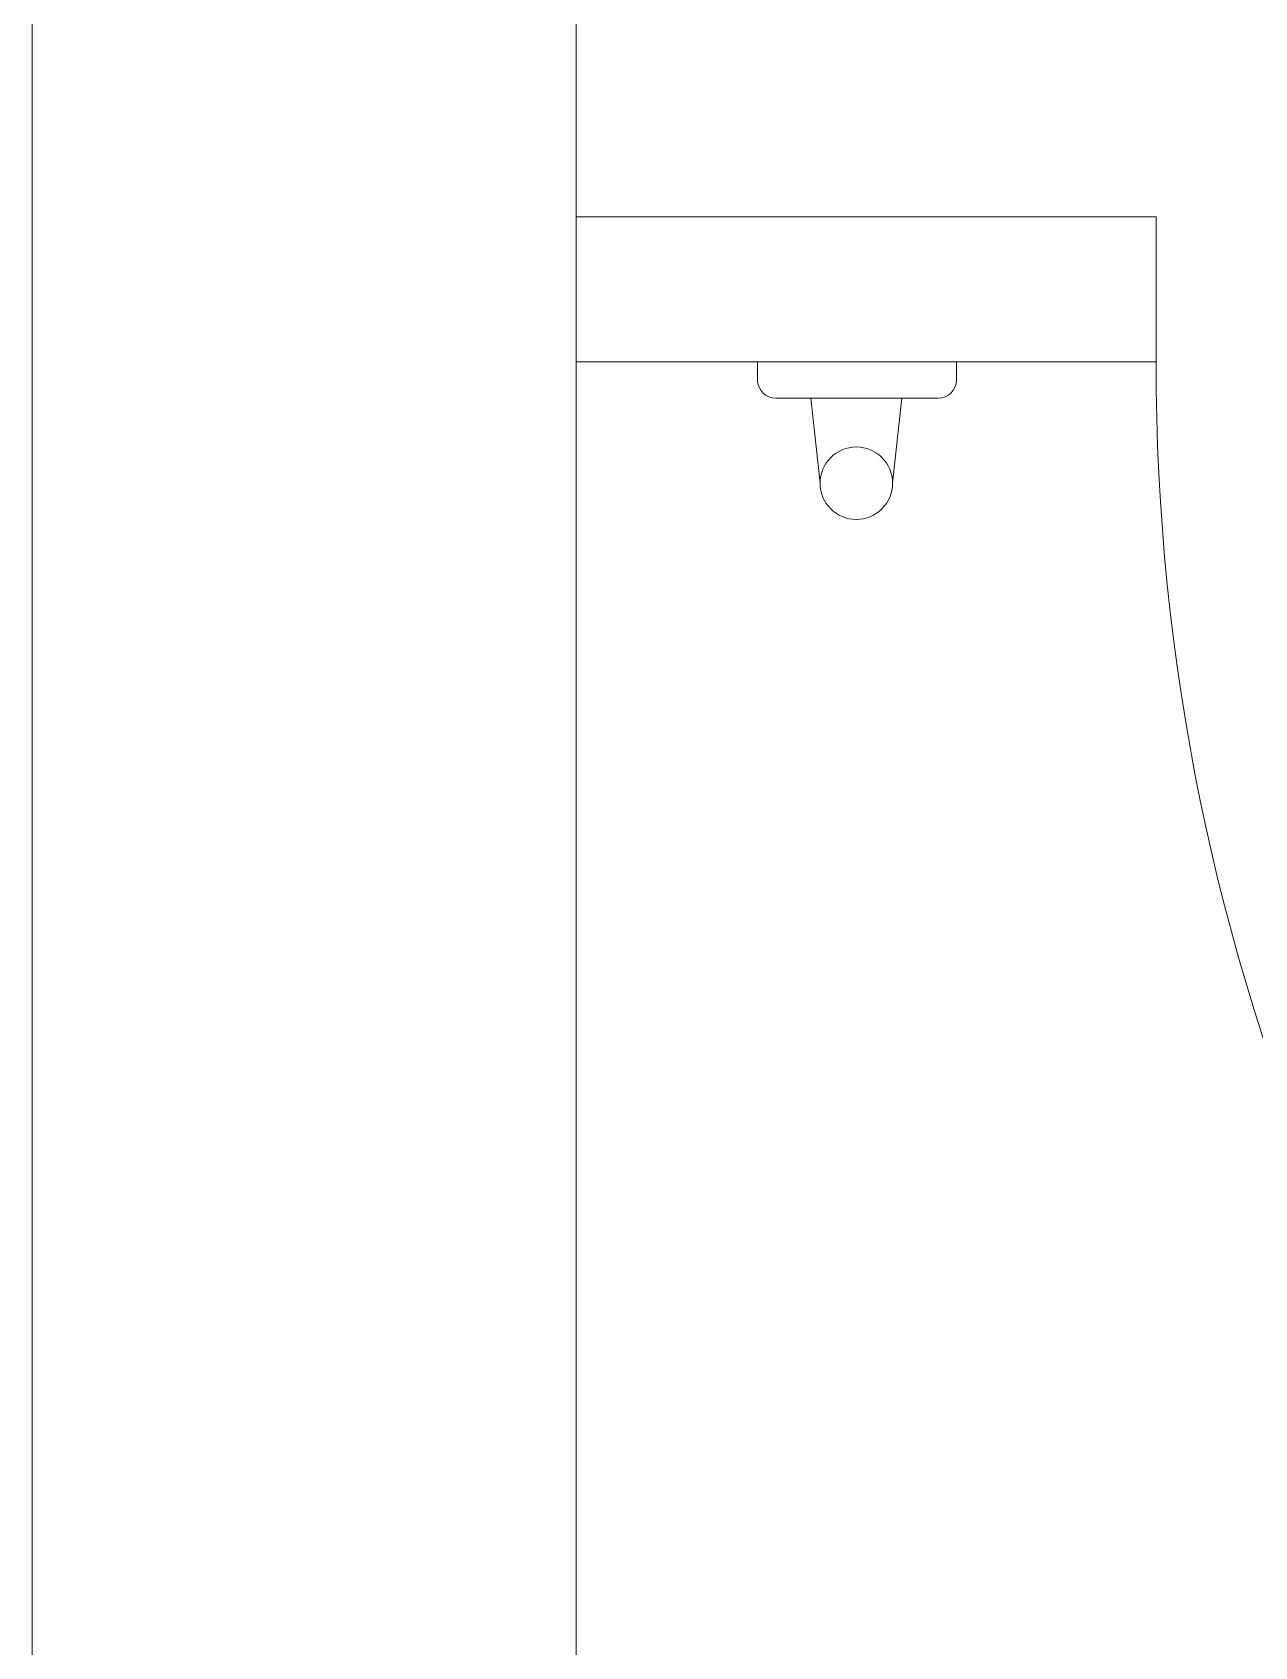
# Model space of a CAD drawing. Header units: millimetres. Extents: x 206 to 837, y 40 to 323.
# Drawn here: x 689.484 to 689.8212, y 264.4525 to 264.8977 of the extents above; entities that cross this region are included whole.
import ezdxf

# ---------------------------------------------------------------- set-up
doc = ezdxf.new("R2010")
doc.units = ezdxf.units.MM
doc.layers.add('I-ARQ', color=8, linetype='Continuous', lineweight=0)

msp = doc.modelspace()

# ---------------------------------------------------------------- linework, layer by layer
at = {"layer": 'I-ARQ'}
for p, q in [((689.48403, 268.25932), (689.48403, 263.62182)), ((689.63403, 267.55122), (689.63403, 263.62182)), ((689.79403, 264.84682), (689.63403, 264.84682)), ((689.79403, 264.80682), (689.79403, 264.84682)), ((689.79403, 264.80682), (689.63403, 264.80682)), ((689.68412, 264.80682), (689.68412, 264.80182)), ((689.73895, 264.80682), (689.68412, 264.80682)), ((689.73895, 264.80682), (689.73895, 264.80182)), ((689.73395, 264.79682), (689.68912, 264.79682)), ((689.69883, 264.79682), (689.70136, 264.77336)), ((689.72389, 264.79682), (689.72136, 264.77336))]:
    msp.add_line(p, q, dxfattribs=at)
msp.add_circle((689.71136, 264.77336), 0.01, dxfattribs=at)
for centre, radius, start, end in [((690.39403, 264.80682), 0.6, 180, 270), ((689.68912, 264.80182), 0.005, 180, 270), ((689.73395, 264.80182), 0.005, 270, 0)]:
    msp.add_arc(centre, radius, start, end, dxfattribs=at)

doc.saveas('drawing.dxf')
